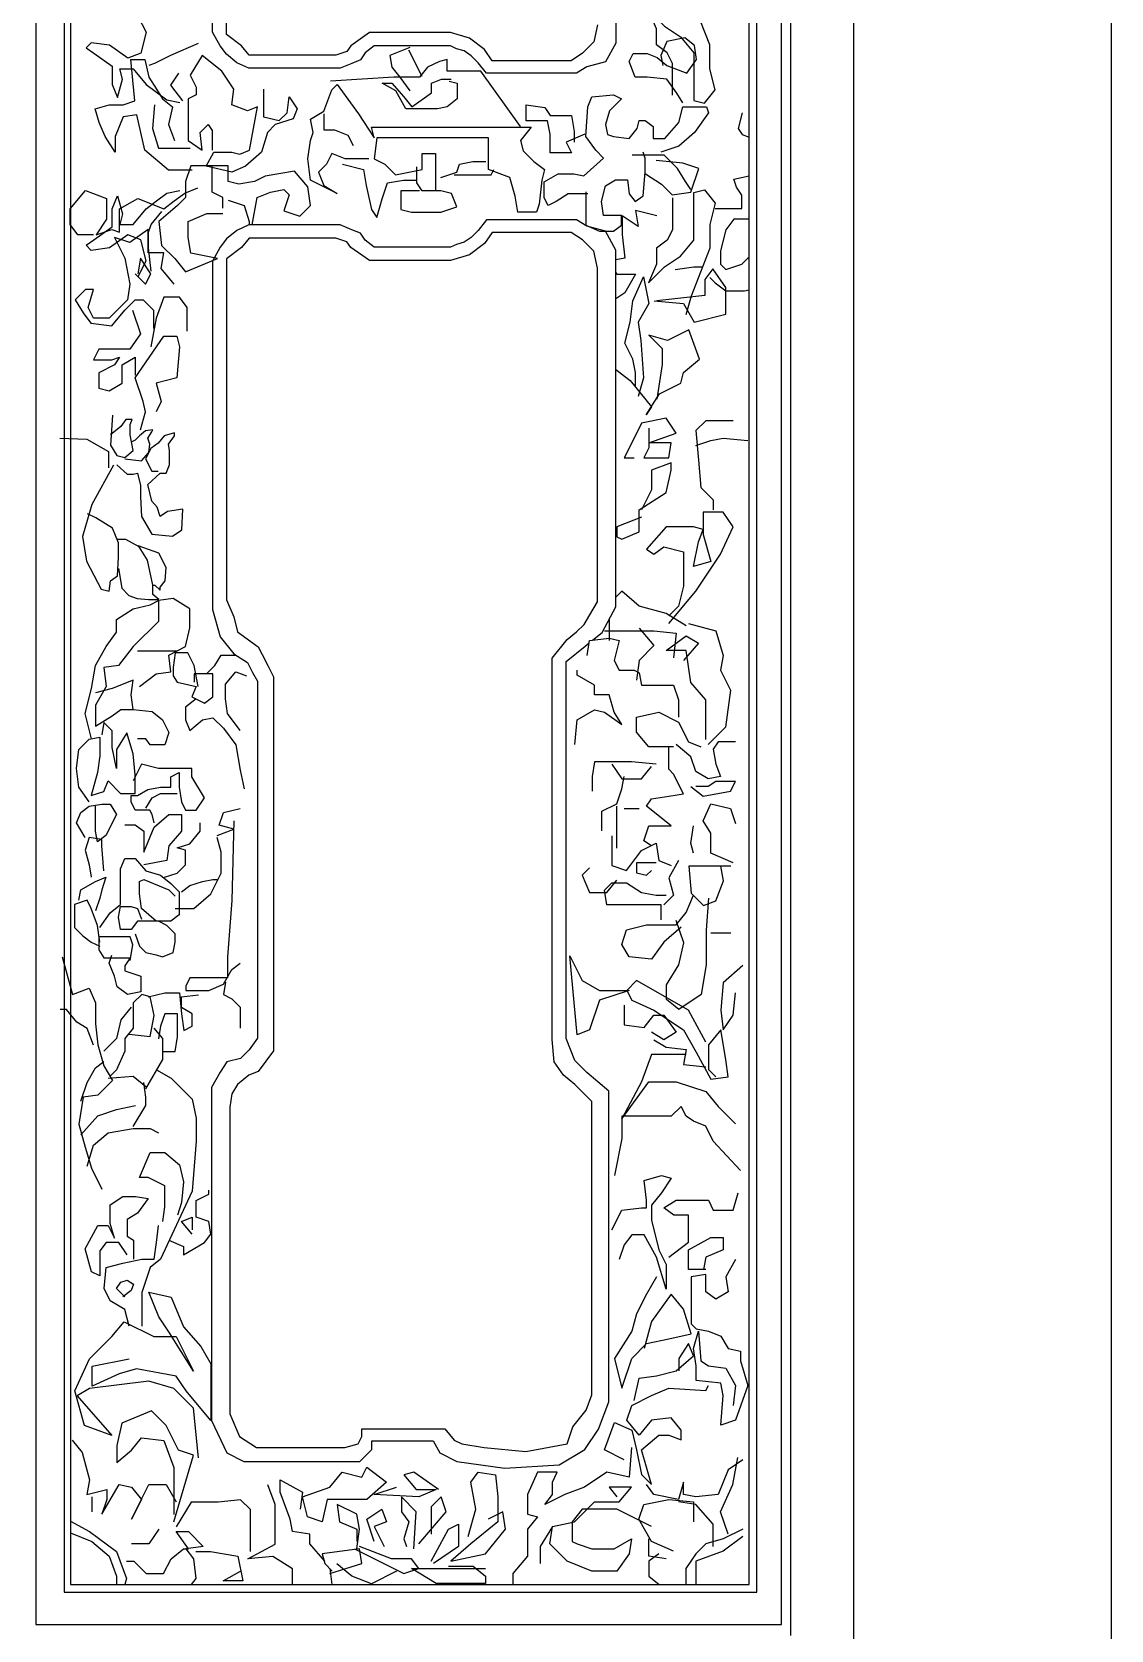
# Model space of a CAD drawing. Extents: x 1684 to 4686, y 4591 to 8092.
# Drawn here: x 4138 to 4686, y 5761 to 6573 of the extents above; entities that cross this region are included whole.
import ezdxf

# ---------------------------------------------------------------- set-up
doc = ezdxf.new("R2010")
doc.units = 0
doc.header["$MEASUREMENT"] = 0
for name, color, linetype in [('3', 3, 'CONTINUOUS'), ('4', 4, 'CONTINUOUS'), ('7', 7, 'CONTINUOUS')]:
    doc.layers.add(name, color=color, linetype=linetype)

msp = doc.modelspace()

# ---------------------------------------------------------------- linework, layer by layer
at = {"layer": '3'}
for p, q in [((4523.16, 5758.27), (4523.16, 7270.16)), ((4153.92, 7255.06), (4153.92, 5780.36)), ((4505.87, 5780.36), (4505.87, 7255.06)), ((4153.92, 5780.36), (4505.87, 5780.36))]:
    msp.add_line(p, q, dxfattribs=at)
for points in [[(4414.28, 6552.05), (4368.57, 6552.05), (4364.31, 6557.36), (4360.77, 6560.9), (4357.23, 6563.37), (4353.33, 6564.44), (4350.14, 6565.85), (4311.52, 6565.85), (4306.91, 6562.31), (4304.43, 6558.77), (4300.18, 6557), (4294.15, 6554.53), (4247.74, 6554.53), (4241.71, 6557.36), (4236.4, 6561.61), (4233.21, 6565.85), (4229.31, 6572.93), (4229.31, 6750)], [(4434.17, 6748.61), (4434.17, 6567.3), (4428.98, 6557.79), (4419.45, 6555.19), (4414.28, 6552.05)], [(4463.01, 6540.81), (4463.01, 6550.25), (4463.01, 6556.99), (4460.31, 6562.39), (4454.9, 6566.44), (4454.9, 6574.53), (4450.85, 6583.97), (4458.96, 6575.88), (4467.06, 6570.48), (4473.81, 6562.39), (4473.81, 6548.9), (4473.81, 6538.11), (4479.21, 6536.76), (4484.61, 6543.5), (4481.91, 6554.3), (4481.91, 6566.44), (4472.46, 6590.72), (4469.76, 6600.16)], [(4191.62, 6580.73), (4195.59, 6572.79), (4192.94, 6562.22), (4186.32, 6559.57), (4177.05, 6566.18), (4167.79, 6567.5), (4165.14, 6564.86), (4169.11, 6562.22), (4178.38, 6555.6), (4178.38, 6546.35), (4181.03, 6539.74), (4183.67, 6548.99), (4182.35, 6554.28), (4188.97, 6554.28), (4195.59, 6546.35), (4200.88, 6542.38), (4206.18, 6538.42), (4212.8, 6537.09)], [(4468.17, 6536.94), (4465.15, 6541.95), (4460.13, 6548.98), (4450.08, 6549.98), (4444.06, 6549.98), (4441.04, 6558.01), (4443.05, 6562.02), (4450.08, 6562.02), (4455.11, 6560.01), (4460.13, 6556), (4470.17, 6551.99), (4475.2, 6559.01), (4474.19, 6566.03), (4469.17, 6570.05), (4460.13, 6568.04), (4457.12, 6561.02), (4458.12, 6556)], [(4222.06, 6567.04), (4207.99, 6561.02), (4199.96, 6557), (4196.94, 6556)], [(4255.21, 6543.96), (4255.21, 6533.93), (4255.21, 6529.91), (4263.24, 6527.91), (4267.26, 6531.92), (4268.27, 6539.95), (4272.28, 6533.93), (4270.27, 6528.91), (4261.23, 6525.9), (4257.22, 6521.89), (4254.2, 6511.85), (4246.17, 6504.83), (4239.13, 6501.82), (4226.08, 6504.83), (4230.09, 6511.85), (4239.13, 6511.85), (4243.15, 6510.85), (4248.18, 6512.86), (4252.19, 6534.93), (4247.17, 6532.92), (4239.13, 6535.93), (4240.14, 6543.96), (4234.11, 6552.99), (4224.07, 6561.02), (4218.04, 6550.98), (4221.05, 6544.96), (4221.05, 6540.95), (4217.04, 6538.94), (4217.04, 6526.9), (4217.04, 6517.87), (4224.07, 6512.86), (4223.06, 6521.89), (4227.08, 6525.9), (4229.09, 6522.89), (4229.09, 6512.86)], [(4329.53, 6565.06), (4319.48, 6561.04), (4320.49, 6555.02), (4324.51, 6550.01), (4329.53, 6542.98)], [(4335.85, 6550.3), (4329.09, 6563.79)], [(4219.04, 6502.82), (4206.99, 6502.82), (4194.94, 6512.86), (4190.92, 6530.92), (4183.89, 6529.91), (4179.87, 6519.88), (4179.87, 6511.85), (4174.85, 6519.88), (4171.83, 6526.9), (4169.82, 6533.93), (4176.85, 6535.93), (4183.89, 6535.93), (4189.91, 6537.94), (4187.9, 6559.01), (4194.94, 6559.01), (4196.94, 6549.98), (4200.96, 6543.96), (4203.98, 6538.94), (4209, 6534.93), (4206.99, 6525.9), (4210, 6517.87)], [(4212.01, 6551.99), (4207.99, 6545.97), (4214.02, 6537.94)], [(4385.78, 6524.92), (4365.69, 6553.02), (4348.61, 6553.02), (4348.61, 6559.04), (4344.6, 6558.03), (4338.57, 6555.02), (4334.55, 6550.01), (4321.49, 6550.01), (4289.35, 6548)], [(4308.81, 6508.45), (4296.65, 6508.45), (4289.9, 6511.15), (4287.2, 6505.75), (4283.15, 6501.71), (4285.85, 6494.96), (4292.6, 6490.92), (4279.1, 6497.66), (4277.75, 6508.45), (4279.1, 6517.89), (4280.45, 6521.94), (4279.1, 6528.68), (4285.85, 6532.73), (4289.9, 6543.52), (4292.6, 6546.22), (4303.41, 6531.38), (4311.51, 6519.24), (4310.16, 6524.64), (4391.19, 6524.64), (4385.79, 6517.89), (4387.14, 6512.5), (4392.54, 6507.1), (4397.94, 6503.06), (4396.59, 6497.66), (4395.24, 6485.52), (4393.89, 6481.47), (4384.44, 6481.47), (4383.08, 6489.57), (4380.38, 6499.01), (4369.58, 6503.06), (4369.58, 6519.24), (4312.86, 6519.24), (4311.51, 6508.45), (4316.91, 6505.75), (4322.31, 6500.36), (4335.82, 6503.06), (4335.82, 6511.15), (4342.57, 6511.15), (4342.57, 6497.66), (4342.57, 6492.26), (4335.82, 6492.26), (4333.12, 6496.31), (4333.12, 6504.4)], [(4349.62, 6548), (4353.64, 6547), (4353.64, 6538.97), (4348.61, 6534.96), (4343.59, 6533.95), (4338.57, 6533.95), (4332.54, 6533.95), (4327.52, 6533.95), (4322.5, 6542.98), (4315.47, 6547), (4320.49, 6547), (4326.52, 6539.97), (4330.53, 6534.96), (4340.58, 6541.98), (4340.58, 6547), (4345.6, 6549), (4350.62, 6549)], [(4199.96, 6535.93), (4198.95, 6523.89), (4201.97, 6513.86), (4218.04, 6513.86)], [(4418.44, 6521.06), (4408.99, 6517.01), (4411.69, 6511.62), (4400.89, 6511.62), (4400.89, 6521.06), (4399.54, 6527.81), (4388.73, 6527.81), (4388.73, 6535.9), (4398.18, 6534.55), (4400.89, 6530.5), (4411.69, 6530.5), (4413.04, 6522.41), (4413.04, 6517.01)], [(4419.95, 6490.78), (4409.9, 6490.78), (4403.88, 6486.77), (4399.86, 6484.76), (4397.85, 6488.78), (4397.85, 6496.8), (4404.88, 6500.82), (4412.92, 6500.82), (4417.94, 6499.81), (4427.98, 6508.84), (4423.97, 6512.86), (4418.94, 6519.88), (4419.95, 6534.93), (4421.96, 6539.95), (4433.01, 6540.95), (4437.03, 6538.94), (4431, 6532.92), (4428.99, 6525.9), (4429.99, 6520.88), (4433.01, 6519.88), (4441.04, 6518.88), (4445.06, 6523.89), (4446.07, 6527.91), (4449.08, 6527.91), (4453.1, 6524.9), (4453.1, 6518.88), (4459.13, 6518.88), (4466.16, 6526.9), (4468.17, 6534.93), (4480.22, 6534.93), (4481.22, 6531.92), (4474.19, 6521.89), (4466.16, 6514.86), (4457.12, 6511.85)], [(4285.85, 6531.38), (4285.85, 6523.29), (4291.25, 6523.29), (4298.01, 6520.59), (4300.71, 6515.2)], [(4498.3, 6531.92), (4496.29, 6523.89), (4498.3, 6520.88), (4501.92, 6519.53)], [(4418.94, 6491.79), (4418.94, 6481.75), (4418.94, 6474.73), (4425.98, 6471.72), (4433.01, 6471.72), (4437.03, 6474.73), (4437.03, 6479.75), (4431, 6479.75), (4427.98, 6479.75), (4426.98, 6486.77), (4428.99, 6494.8), (4434.01, 6497.81), (4440.04, 6497.81), (4441.04, 6490.78), (4444.06, 6486.77), (4448.08, 6489.78), (4449.08, 6501.82), (4449.08, 6508.84), (4448.08, 6511.85)], [(4234.53, 6483.44), (4234.53, 6488.83), (4229.13, 6491.53), (4229.13, 6505.02), (4218.33, 6505.02), (4215.63, 6496.92), (4215.63, 6488.83), (4211.58, 6484.78), (4202.12, 6476.69), (4203.47, 6464.55), (4210.22, 6457.81), (4215.63, 6451.06), (4231.83, 6457.81), (4218.33, 6460.51), (4216.98, 6468.6), (4216.98, 6476.69), (4226.43, 6480.74), (4234.53, 6480.74)], [(4249.49, 6474.97), (4252.09, 6488.83), (4258.84, 6491.53), (4265.59, 6492.88), (4268.3, 6490.18), (4265.59, 6482.09), (4273.7, 6479.39), (4279.1, 6484.78), (4277.75, 6494.23), (4271, 6502.32), (4256.14, 6499.62), (4250.74, 6496.92), (4242.64, 6495.58), (4237.23, 6496.92), (4237.23, 6505.02), (4229.13, 6505.02)], [(4295.3, 6505.75), (4306.11, 6503.06), (4307.46, 6494.96), (4310.16, 6482.82), (4312.86, 6478.78), (4315.56, 6488.22), (4318.26, 6496.31), (4326.37, 6497.66), (4333.12, 6497.66)], [(4345.27, 6499.01), (4353.37, 6501.71), (4354.73, 6505.75), (4361.48, 6507.1), (4368.23, 6507.1)], [(4352.02, 6500.36), (4362.83, 6500.36), (4370.93, 6500.36), (4372.28, 6503.06)], [(4472.22, 6492.88), (4469.51, 6496.92), (4465.46, 6503.67), (4458.71, 6510.41), (4442.51, 6510.41)], [(4449.26, 6500.97), (4457.36, 6495.58), (4462.76, 6490.18), (4472.22, 6491.53), (4476.27, 6503.67), (4468.16, 6506.37), (4454.66, 6507.72)], [(4484.61, 6483.29), (4492.72, 6483.29), (4498.12, 6483.29), (4498.12, 6490.04), (4495.42, 6494.08), (4494.07, 6498.13), (4501.92, 6499.87)], [(4168.89, 6469.93), (4160.95, 6469.93), (4156.98, 6475.22), (4156.98, 6483.15), (4164.92, 6492.41), (4175.51, 6488.44), (4175.51, 6477.86), (4170.22, 6469.93), (4178.16, 6472.58), (4182.13, 6471.25), (4182.13, 6477.86), (4182.13, 6483.15), (4191.4, 6488.44), (4204.64, 6483.15), (4209.93, 6487.12), (4215.23, 6491.09), (4221.85, 6493.73)], [(4191.62, 6448.77), (4195.59, 6456.7), (4192.94, 6467.28), (4186.32, 6469.93), (4177.05, 6463.31), (4167.79, 6461.99), (4165.14, 6464.64), (4169.11, 6467.28), (4178.38, 6473.89), (4178.38, 6483.15), (4181.03, 6489.76), (4183.67, 6480.5), (4182.35, 6475.21), (4188.97, 6475.21), (4195.59, 6483.15), (4200.88, 6487.11), (4206.18, 6491.08), (4212.8, 6492.4)], [(4237.23, 6487.48), (4245.34, 6484.78), (4248.04, 6476.69), (4248.04, 6474.97)], [(4334.47, 6492.26), (4325.01, 6492.26), (4325.01, 6486.87), (4325.01, 6482.82), (4330.42, 6481.47), (4345.27, 6481.47), (4353.37, 6484.17), (4350.67, 6490.92), (4345.27, 6492.26), (4338.52, 6492.26)], [(4463.01, 6488.69), (4463.01, 6479.25), (4463.01, 6472.5), (4460.31, 6467.11), (4454.9, 6463.06), (4454.9, 6454.97), (4450.85, 6445.52), (4458.96, 6453.62), (4467.06, 6459.01), (4473.81, 6467.11), (4473.81, 6480.6), (4473.81, 6491.39), (4479.21, 6492.74), (4484.61, 6485.99), (4481.91, 6475.2), (4481.91, 6463.06), (4472.46, 6438.78), (4469.76, 6429.34)], [(4198.24, 6451.41), (4196.91, 6463.31), (4196.91, 6471.25), (4198.24, 6475.21), (4203.53, 6481.83)], [(4455.02, 6479.56), (4444.21, 6482.26), (4445.56, 6474.17), (4437.46, 6479.56), (4437.46, 6470.12), (4438.81, 6457.98), (4434.17, 6457.21)], [(4209.93, 6444.81), (4203.31, 6452.74), (4204.64, 6460.68), (4196.69, 6460.68), (4196.69, 6472.58), (4187.43, 6465.96), (4179.49, 6468.61), (4184.78, 6458.03), (4187.43, 6444.81), (4186.1, 6436.88), (4176.84, 6427.62), (4168.89, 6427.62), (4166.25, 6432.91), (4168.89, 6442.16), (4164.92, 6442.16), (4159.63, 6436.88), (4163.6, 6430.26), (4167.57, 6424.98), (4178.16, 6423.65), (4184.78, 6431.59), (4190.08, 6436.88), (4194.05, 6436.88), (4199.34, 6431.59), (4199.34, 6422.33)], [(4414.28, 6477.45), (4368.57, 6477.45), (4364.31, 6472.14), (4360.77, 6468.6), (4357.23, 6466.12), (4353.33, 6465.06), (4350.14, 6463.64), (4311.52, 6463.64), (4306.91, 6467.18), (4304.43, 6470.72), (4300.18, 6472.49), (4294.15, 6474.97), (4247.74, 6474.97), (4241.71, 6472.14), (4236.4, 6467.89), (4233.21, 6463.64), (4229.31, 6456.56), (4229.31, 6279.49), (4233.18, 6265.65), (4240.11, 6257), (4247.04, 6252.68), (4249.64, 6247.49), (4252.24, 6243.16), (4252.24, 6061.85), (4247.93, 6055.8), (4243.6, 6051.47), (4236.67, 6049.74), (4233.2, 6044.55), (4228.87, 6036.77), (4228.87, 5915.12), (4228.87, 5867.55), (4236.61, 5851.11), (4245.27, 5846.78), (4304.16, 5846.78), (4310.22, 5852.84), (4310.22, 5857.16), (4341.4, 5857.16), (4344.86, 5851.11), (4353.52, 5846.78), (4377.77, 5843.32), (4405.48, 5845.05), (4418.47, 5852.84), (4425.4, 5863.22), (4430.6, 5877.06), (4430.6, 6034.82), (4419.44, 6044.34), (4413.38, 6050.39), (4409.05, 6061.64), (4409.05, 6253.2), (4418.58, 6260.99), (4420.65, 6262.64)], [(4422.26, 6263.93), (4427.24, 6267.91), (4434.17, 6280.88), (4434.17, 6462.19), (4428.98, 6471.71), (4419.45, 6474.3), (4414.28, 6477.45)], [(4501.92, 6477.9), (4494.07, 6477.9), (4490.02, 6472.5), (4487.32, 6461.71), (4487.32, 6454.97), (4490.02, 6452.27), (4498.12, 6454.97), (4501.92, 6458.76)], [(4190.08, 6450.1), (4195.37, 6444.81), (4198.02, 6450.1), (4192.72, 6458.03), (4191.4, 6450.1)], [(4434.17, 6450.87), (4434.76, 6449.89), (4444.21, 6449.89), (4438.81, 6440.44), (4434.17, 6437.35)], [(4444.21, 6393.23), (4444.21, 6399.98), (4442.86, 6406.72), (4438.81, 6414.82), (4441.51, 6425.61), (4442.86, 6436.4), (4448.26, 6448.54), (4450.97, 6435.05), (4445.56, 6425.61), (4446.91, 6416.16), (4448.26, 6397.28), (4445.56, 6387.84)], [(4453.67, 6436.4), (4468.52, 6435.05), (4473.92, 6425.61), (4490.13, 6429.65), (4490.13, 6443.14), (4483.38, 6452.58), (4479.33, 6447.19), (4479.33, 6439.1), (4455.02, 6436.4)], [(4464.36, 6452.27), (4473.81, 6453.62), (4477.86, 6453.62)], [(4481.91, 6448.22), (4484.61, 6445.52), (4490.02, 6441.48), (4499.47, 6441.48), (4501.92, 6441.97)], [(4216.55, 6421.01), (4216.55, 6432.91), (4212.58, 6438.2), (4204.64, 6438.2), (4200.67, 6427.62), (4198.02, 6413.08)], [(4188.75, 6431.59), (4192.72, 6419.69), (4187.43, 6411.75), (4176.84, 6411.75), (4171.54, 6411.75), (4168.89, 6406.46), (4178.16, 6406.46), (4182.13, 6407.79), (4179.49, 6403.82), (4171.54, 6399.85), (4171.54, 6391.92), (4176.84, 6390.6), (4183.46, 6394.56), (4183.46, 6403.82), (4190.08, 6407.79), (4190.08, 6398.53)], [(4192.72, 6370.76), (4195.37, 6380.02), (4194.05, 6385.31), (4190.08, 6397.21), (4204.64, 6418.36), (4211.26, 6418.36), (4212.58, 6413.08), (4211.26, 6397.21), (4200.67, 6394.56), (4203.31, 6385.31), (4200.67, 6380.02)], [(4434.17, 6401.43), (4441.51, 6395.93), (4452.32, 6382.44), (4449.62, 6378.4), (4456.37, 6389.19), (4467.17, 6394.58), (4468.52, 6399.98), (4476.62, 6406.72), (4471.22, 6421.56), (4460.42, 6416.16), (4450.97, 6418.86), (4457.72, 6412.12), (4457.72, 6404.03), (4455.02, 6386.49)], [(4178.57, 6378.23), (4177.52, 6363.01), (4180.67, 6357.76), (4184.87, 6356.71), (4189.07, 6360.38), (4187.5, 6368.26), (4187.5, 6373.5), (4188.55, 6376.13), (4185.4, 6376.13), (4182.77, 6372.45), (4177.52, 6368.26)], [(4450.99, 6371.68), (4450.99, 6361.64), (4448.48, 6356.62), (4461.04, 6356.62), (4462.3, 6364.15), (4450.99, 6364.15), (4464.81, 6369.17), (4459.79, 6376.7), (4447.22, 6374.19), (4443.45, 6366.66), (4438.43, 6356.62), (4443.45, 6356.62)], [(4493.71, 6375.45), (4479.89, 6375.45), (4474.86, 6370.43), (4476.12, 6355.37), (4477.38, 6341.56), (4483.66, 6335.29), (4483.66, 6330.27)], [(4151.77, 6366.68), (4165.43, 6366.16), (4176.46, 6359.86), (4176.46, 6351.46)], [(4180.67, 6353.04), (4185.92, 6348.31), (4189.07, 6348.31), (4191.18, 6348.84), (4192.75, 6342.54), (4192.75, 6336.77), (4193.28, 6326.8), (4198.53, 6317.87), (4209.04, 6316.82), (4213.77, 6319.97), (4214.3, 6330.47), (4206.41, 6329.42), (4202.74, 6326.8), (4201.16, 6331.52), (4198.53, 6334.67), (4196.43, 6343.06), (4202.74, 6348.84), (4205.89, 6348.84), (4207.47, 6353.04), (4207.47, 6360.38), (4206.94, 6363.53), (4210.09, 6367.73), (4210.09, 6369.31), (4204.84, 6367.73), (4201.69, 6364.06), (4198.01, 6361.43), (4195.38, 6356.18), (4198.53, 6349.89), (4201.69, 6349.89)], [(4184.87, 6356.18), (4193.28, 6355.14), (4196.96, 6359.33), (4197.48, 6363.53), (4196.43, 6366.68), (4198.53, 6369.83), (4199.06, 6370.88), (4195.38, 6370.35), (4192.23, 6367.73), (4190.13, 6365.63), (4188.02, 6364.58)], [(4474.86, 6362.9), (4482.4, 6365.41), (4488.69, 6366.66), (4501.25, 6365.41)], [(4179.03, 6352.86), (4168, 6332.92), (4163.27, 6316.65), (4165.37, 6304.05), (4172.73, 6289.88), (4176.93, 6288.83), (4177.46, 6294.08), (4181.14, 6296.7), (4181.66, 6306.15), (4181.66, 6313.5), (4178.51, 6320.85), (4170.1, 6326.09), (4165.9, 6328.19)], [(4447.22, 6326.5), (4434.66, 6321.48), (4434.66, 6316.46), (4437.17, 6315.21), (4445.96, 6318.97), (4445.96, 6330.27), (4459.79, 6339.05), (4462.3, 6350.35), (4462.3, 6354.11), (4452.25, 6350.35), (4452.25, 6340.31), (4447.22, 6330.27)], [(4461.04, 6272.53), (4474.86, 6288.85), (4487.43, 6307.68), (4493.71, 6321.48), (4488.69, 6329.01), (4478.63, 6329.01), (4478.63, 6317.72), (4482.4, 6303.91), (4473.61, 6301.4), (4476.12, 6313.95), (4478.63, 6320.23), (4473.61, 6321.48), (4459.79, 6321.48), (4449.73, 6310.19), (4453.5, 6307.68), (4458.53, 6311.44), (4468.58, 6308.93), (4468.58, 6291.36), (4466.07, 6281.32), (4461.04, 6276.3)], [(4181.66, 6300.38), (4183.24, 6290.41), (4186.92, 6286.73), (4191.12, 6285.16), (4196.9, 6284.63), (4202.15, 6284.63), (4199, 6287.26), (4199, 6289.36), (4199, 6291.98), (4196.37, 6304.58), (4192.17, 6311.4), (4185.34, 6315.07), (4181.14, 6315.07)], [(4199, 6291.98), (4200.05, 6291.98), (4202.68, 6289.36), (4202.68, 6290.93), (4205.31, 6294.08), (4205.83, 6300.9), (4202.15, 6308.25), (4191.64, 6311.92)], [(4167.81, 6213.92), (4164.62, 6226.68), (4167.81, 6239.43), (4169.94, 6251.13), (4175.26, 6260.69), (4180.58, 6268.13), (4180.58, 6274.51), (4189.09, 6279.83), (4197.61, 6281.95), (4201.86, 6284.08), (4201.86, 6273.45), (4189.09, 6260.69), (4181.64, 6251.13), (4174.19, 6250.06), (4175.26, 6240.5), (4169.94, 6230.93), (4169.94, 6220.3), (4178.45, 6225.61), (4182.71, 6228.8), (4189.09, 6228.8), (4188.03, 6236.24), (4189.09, 6243.68), (4178.45, 6239.43), (4169.94, 6237.31)], [(4192.29, 6240.5), (4200.8, 6246.87), (4208.25, 6247.94), (4207.19, 6256.44), (4215.7, 6260.69), (4217.83, 6270.26), (4217.83, 6279.83), (4209.31, 6285.14), (4201.86, 6284.08)], [(4469.84, 6271.28), (4459.79, 6277.55), (4445.96, 6281.32), (4437.17, 6288.85), (4434.17, 6285.85)], [(4428.37, 6268.77), (4453.5, 6268.77), (4464.81, 6267.51), (4463.56, 6254.96)], [(4430.89, 6274.74), (4430.89, 6272.53), (4430.89, 6263.75)], [(4445.96, 6270.02), (4453.5, 6261.24), (4445.96, 6253.71), (4444.71, 6243.67)], [(4471.1, 6272.53), (4484.92, 6268.77), (4488.69, 6256.22), (4487.43, 6248.69), (4492.46, 6238.65), (4489.94, 6219.82), (4481.15, 6211.04)], [(4419.58, 6256.22), (4420.83, 6263.75), (4430.89, 6265), (4435.91, 6263.75), (4433.4, 6253.71), (4435.91, 6248.69), (4443.45, 6248.69), (4445.96, 6247.43), (4447.22, 6241.16), (4456.02, 6241.16), (4463.56, 6241.16), (4466.07, 6233.63), (4466.07, 6224.84)], [(4479.89, 6213.55), (4479.89, 6233.63), (4472.35, 6242.41), (4469.84, 6258.73), (4459.79, 6258.73), (4469.84, 6266.26), (4476.12, 6262.49), (4468.58, 6253.71)], [(4191.22, 6258.57), (4206.12, 6258.57), (4211.44, 6258.57)], [(4222.09, 6240.5), (4219.96, 6251.13), (4216.76, 6257.5), (4210.38, 6257.5), (4209.31, 6250.06), (4209.31, 6245.81), (4211.44, 6242.62), (4221.02, 6240.5), (4218.89, 6235.18), (4225.28, 6231.99), (4229.53, 6235.18), (4229.53, 6246.87), (4219.96, 6246.87), (4219.96, 6242.62)], [(4226.34, 6246.87), (4230.6, 6251.13), (4233.79, 6256.44), (4241.24, 6256.44)], [(4243.37, 6218.17), (4236.98, 6226.68), (4235.92, 6234.12), (4235.92, 6241.56), (4241.24, 6247.94), (4246.56, 6245.81)], [(4413.29, 6211.04), (4414.55, 6223.59), (4423.35, 6228.61), (4428.37, 6227.35), (4437.17, 6221.08), (4433.4, 6227.35), (4430.89, 6236.14), (4423.35, 6236.14), (4423.35, 6241.16), (4414.55, 6246.18), (4414.55, 6248.69)], [(4189.09, 6228.8), (4198.67, 6227.74), (4203.99, 6223.49), (4207.19, 6217.11), (4205.06, 6210.73), (4197.61, 6210.73), (4195.48, 6213.92), (4191.22, 6213.92)], [(4221.02, 6234.12), (4215.7, 6229.87), (4215.7, 6223.49), (4217.83, 6218.17), (4224.21, 6223.49), (4229.53, 6224.55), (4234.86, 6219.24), (4241.24, 6210.73), (4243.37, 6197.98), (4245.5, 6188.41)], [(4463.56, 6209.78), (4450.99, 6209.78), (4444.71, 6217.31), (4444.71, 6224.84), (4456.02, 6227.35), (4466.07, 6222.33), (4471.1, 6212.29), (4477.38, 6209.78)], [(4166.73, 6181.81), (4161.4, 6189.25), (4160.34, 6198.81), (4161.4, 6208.38), (4166.73, 6213.7), (4172.05, 6214.76), (4172.05, 6205.19), (4170.98, 6196.69), (4167.79, 6185), (4174.18, 6187.12), (4176.3, 6192.44), (4182.69, 6186.06), (4190.14, 6186.06), (4190.14, 6195.63), (4189.07, 6206.26), (4185.88, 6216.88), (4180.56, 6208.38), (4180.56, 6198.81), (4178.43, 6209.44), (4178.43, 6217.95), (4174.18, 6222.2), (4173.11, 6215.82)], [(4494.97, 6212.29), (4486.17, 6212.29), (4483.66, 6208.53), (4484.92, 6201), (4487.43, 6194.72), (4481.15, 6193.47), (4474.86, 6197.23), (4472.35, 6204.76), (4464.81, 6211.04)], [(4452.25, 6159.58), (4448.48, 6162.09), (4450.99, 6169.62), (4462.3, 6169.62), (4449.73, 6179.66), (4452.25, 6183.43), (4461.04, 6184.68), (4468.58, 6185.94), (4463.56, 6195.98), (4461.04, 6198.49), (4461.04, 6209.78)], [(4199.72, 6171.18), (4198.65, 6175.43), (4197.59, 6177.56), (4190.14, 6177.56), (4188.01, 6181.81), (4188.01, 6185), (4191.2, 6185), (4196.52, 6188.18), (4202.91, 6189.25), (4208.23, 6189.25), (4208.23, 6194.56), (4212.49, 6196.69), (4212.49, 6192.44), (4212.49, 6189.25), (4213.55, 6181.81), (4215.68, 6177.56), (4221, 6177.56), (4225.26, 6183.93), (4218.87, 6194.56), (4218.87, 6198.81), (4211.42, 6198.81), (4201.85, 6198.81), (4193.33, 6200.94), (4189.07, 6192.44)], [(4454.76, 6201), (4442.19, 6202.25), (4423.35, 6202.25), (4422.09, 6194.72), (4422.09, 6187.19)], [(4427.12, 6167.11), (4427.12, 6177.15), (4434.66, 6180.92), (4437.17, 6188.45), (4438.43, 6194.72)], [(4432.14, 6201), (4437.17, 6193.47), (4447.22, 6193.47), (4452.25, 6199.74)], [(4472.35, 6189.7), (4478.63, 6184.68), (4492.46, 6187.19), (4494.97, 6192.21), (4484.92, 6192.21), (4481.15, 6189.7), (4474.86, 6189.7)], [(4164.6, 6163.74), (4160.34, 6171.18), (4162.47, 6176.49), (4166.73, 6179.68), (4173.11, 6180.74), (4177.37, 6180.74), (4180.56, 6175.43), (4175.24, 6164.8), (4170.98, 6161.61), (4169.92, 6166.93), (4169.92, 6175.43), (4169.92, 6179.68)], [(4195.46, 6178.62), (4198.65, 6183.93), (4202.91, 6186.06), (4211.42, 6186.06)], [(4231.7, 6164.72), (4240.21, 6167.91), (4232.76, 6170.04), (4234.89, 6176.42), (4243.4, 6178.54)], [(4434.66, 6158.33), (4434.66, 6170.88), (4434.66, 6179.66)], [(4438.43, 6178.41), (4445.96, 6178.41)], [(4493.71, 6150.8), (4482.4, 6155.82), (4482.4, 6165.86), (4478.63, 6172.13), (4482.4, 6180.92), (4492.46, 6178.41), (4494.97, 6170.88)], [(4184.82, 6170.11), (4190.14, 6170.11), (4194.4, 6166.93), (4194.4, 6156.3), (4199.72, 6169.05), (4207.17, 6175.43), (4213.55, 6175.43), (4213.55, 6166.93), (4207.17, 6159.48), (4206.1, 6152.04), (4194.4, 6149.92)], [(4205.04, 6143.54), (4211.42, 6145.67), (4215.68, 6149.92), (4215.68, 6157.36), (4211.42, 6158.42), (4217.81, 6160.55), (4223.13, 6166.93), (4223.13, 6171.18)], [(4240.21, 6172.16), (4239.15, 6131.77), (4237.02, 6103.07), (4237.02, 6092.44), (4229.57, 6092.44), (4217.86, 6092.44), (4215.73, 6088.19), (4215.73, 6086.06), (4227.44, 6086.06), (4234.89, 6089.25), (4239.15, 6096.69), (4243.4, 6099.88)], [(4174.18, 6146.73), (4173.11, 6159.48), (4173.11, 6162.67), (4166.73, 6163.74), (4164.6, 6157.36), (4166.73, 6149.92), (4167.79, 6143.54)], [(4210.36, 6127.6), (4219.94, 6127.6), (4228.45, 6135.04), (4233.77, 6145.67), (4233.77, 6156.3), (4231.64, 6163.74)], [(4432.14, 6164.6), (4432.14, 6149.54), (4439.68, 6147.03), (4447.22, 6157.07), (4454.76, 6160.84), (4456.02, 6152.05), (4462.3, 6149.54)], [(4473.61, 6155.82), (4472.35, 6160.84), (4473.61, 6169.62)], [(4172.05, 6118.03), (4177.37, 6125.47), (4182.69, 6129.72), (4182.69, 6140.35), (4182.69, 6147.79), (4184.82, 6153.11), (4190.14, 6153.11), (4195.46, 6146.73), (4202.91, 6144.6), (4208.23, 6140.35), (4212.49, 6136.1), (4212.49, 6124.41), (4208.23, 6121.22), (4200.78, 6121.22), (4193.33, 6127.6), (4192.27, 6135.04), (4192.27, 6141.41), (4194.4, 6142.48), (4207.17, 6137.16), (4210.36, 6133.97)], [(4420.83, 6148.29), (4417.06, 6144.52), (4420.83, 6135.73), (4429.63, 6135.73), (4434.66, 6142.01)], [(4454.76, 6150.8), (4444.71, 6150.8), (4444.71, 6145.78), (4449.73, 6144.52), (4452.25, 6147.03)], [(4466.07, 6152.05), (4461.04, 6143.27), (4463.56, 6134.48), (4458.53, 6129.46)], [(4492.57, 6149.21), (4471.21, 6149.21), (4472.46, 6135.4), (4478.75, 6129.13), (4485.03, 6131.64), (4488.8, 6141.68), (4487.54, 6149.21)], [(4161.4, 6131.85), (4162.47, 6137.16), (4169.92, 6141.41), (4175.24, 6143.54), (4173.11, 6137.16), (4172.05, 6132.91), (4169.92, 6126.53)], [(4213.55, 6136.1), (4217.81, 6139.29), (4224.19, 6141.41), (4229.52, 6142.48), (4231.64, 6142.48)], [(4457.27, 6121.93), (4457.27, 6129.46), (4440.94, 6129.46), (4429.63, 6129.46), (4428.37, 6136.99), (4432.14, 6140.75), (4439.68, 6140.75), (4447.22, 6135.73), (4454.76, 6134.48), (4459.79, 6134.48)], [(4172.05, 6110.59), (4170.98, 6119.09), (4167.79, 6127.6), (4165.66, 6131.85), (4159.28, 6129.72), (4159.28, 6123.34), (4159.28, 6118.03), (4163.53, 6113.78), (4167.79, 6110.59), (4172.05, 6108.46)], [(4467.33, 6118.16), (4458.53, 6110.63), (4452.25, 6101.85), (4440.94, 6103.1), (4437.17, 6109.38), (4439.68, 6116.91), (4449.73, 6119.42), (4464.81, 6119.42), (4469.84, 6125.69), (4473.61, 6134.48)], [(4481.26, 6132.89), (4480, 6116.58), (4480, 6099.01), (4477.49, 6083.95), (4466.18, 6076.42), (4459.9, 6081.44), (4459.9, 6088.97), (4466.18, 6099.01), (4468.69, 6110.3), (4464.92, 6121.6)], [(4190.14, 6114.84), (4192.27, 6108.46), (4195.46, 6105.27), (4200.78, 6104.21), (4203.97, 6103.15), (4209.3, 6105.27), (4210.36, 6110.59), (4210.36, 6114.84), (4206.1, 6119.09), (4201.85, 6121.22), (4191.2, 6121.22), (4188.01, 6116.97), (4182.69, 6116.97), (4181.63, 6123.34), (4182.69, 6128.66), (4188.01, 6128.66), (4191.2, 6127.6), (4193.33, 6122.28)], [(4187.57, 6101.27), (4188.9, 6109.28), (4187.57, 6113.28), (4176.87, 6113.28), (4171.53, 6113.28), (4171.53, 6106.61), (4174.2, 6102.6), (4178.21, 6102.6), (4187.57, 6102.6), (4184.89, 6098.6), (4184.89, 6095.93), (4192.91, 6093.26), (4192.91, 6089.25), (4192.91, 6085.25), (4186.23, 6083.91), (4180.88, 6087.92), (4179.55, 6093.26), (4176.87, 6099.93), (4178.21, 6103.94)], [(4482.52, 6115.32), (4492.57, 6115.32)], [(4152.94, 6103.07), (4158.26, 6083.94), (4166.78, 6087.13), (4169.97, 6079.69), (4169.97, 6069.06), (4171.03, 6058.43), (4174.23, 6047.8), (4178.48, 6040.36), (4171.03, 6032.91), (4163.59, 6031.85), (4161.46, 6018.03), (4164.65, 6006.34), (4167.84, 5995.71), (4173.16, 5985.08)], [(4440.98, 6086.09), (4425.9, 6081.07), (4420.88, 6066.01), (4414.6, 6063.5), (4410.83, 6103.66), (4417.11, 6091.11), (4425.9, 6086.09), (4439.73, 6086.09)], [(4498.78, 6098.64), (4488.73, 6089.86), (4487.47, 6076.05), (4488.73, 6066.01), (4493.76, 6073.54), (4495.01, 6084.84)], [(4235.95, 6090.31), (4234.89, 6083.94), (4239.15, 6081.81), (4243.4, 6077.56), (4243.4, 6071.18), (4243.4, 6066.93)], [(4479.93, 6059.74), (4471.14, 6076.05), (4444.75, 6091.11), (4439.73, 6086.09), (4442.24, 6081.07), (4453.55, 6076.05), (4468.63, 6066.01), (4474.91, 6054.72), (4482.45, 6040.91), (4491.24, 6042.17), (4489.99, 6050.95), (4487.47, 6066.01), (4481.19, 6058.48), (4481.19, 6045.93), (4484.96, 6042.17)], [(4187, 6063.74), (4197.64, 6062.68), (4199.77, 6073.31), (4197.64, 6082.87), (4193.38, 6083.94), (4189.13, 6079.69), (4189.13, 6071.18), (4189.13, 6066.93), (4184.87, 6061.61), (4184.87, 6055.24), (4180.61, 6045.67), (4177.42, 6042.48)], [(4196.62, 6082.71), (4205.13, 6084.84), (4212.58, 6084.84), (4213.65, 6074.21), (4214.71, 6065.7), (4218.97, 6067.83), (4218.97, 6074.21), (4213.65, 6077.4), (4213.65, 6082.71), (4222.16, 6083.77)], [(4168.95, 6058.26), (4165.76, 6066.77), (4160.43, 6069.96), (4155.11, 6076.33), (4151.92, 6076.33)], [(4188.06, 6077.56), (4182.74, 6071.18), (4180.61, 6061.61), (4174.23, 6055.24)], [(4204.07, 6055.07), (4210.45, 6055.07), (4211.52, 6062.52), (4211.52, 6069.96), (4211.52, 6074.21), (4205.13, 6074.21), (4203, 6067.83), (4201.94, 6061.45)], [(4438.47, 6078.56), (4438.47, 6068.52), (4448.52, 6067.27), (4453.55, 6073.54), (4458.57, 6073.54), (4464.86, 6064.76), (4458.57, 6060.99), (4452.29, 6064.76)], [(4195.51, 6036.1), (4204.03, 6050.98), (4204.03, 6061.61), (4199.77, 6066.93)], [(4453.55, 6060.99), (4459.83, 6057.23), (4469.88, 6055.97), (4468.63, 6048.44), (4479.93, 6047.19)], [(4162.52, 6029.73), (4165.71, 6039.29), (4169.97, 6046.73), (4174.23, 6049.92)], [(4469.88, 6053.46), (4461.09, 6053.46), (4452.29, 6053.46), (4447.26, 6039.66), (4437.21, 6020.83), (4451.03, 6039.66), (4464.86, 6039.66), (4479.93, 6034.64), (4486.22, 6027.11), (4495.01, 6018.32)], [(4176.36, 6041.42), (4189.13, 6042.48), (4195.51, 6037.17)], [(4200.83, 6045.67), (4208.28, 6041.42), (4218.93, 6030.79), (4221.05, 6021.22), (4221.05, 6009.53), (4218.93, 5984.02), (4202.98, 5949.54), (4197.66, 5945.28), (4193.4, 5932.53), (4193.4, 5922.96), (4193.4, 5915.52)], [(4189.13, 6016.97), (4195.51, 6027.6), (4195.51, 6031.85), (4194.45, 6039.29)], [(4162.52, 6012.72), (4171.03, 6022.28), (4180.61, 6025.47), (4190.19, 6027.6)], [(4497.53, 5994.48), (4483.7, 6009.54), (4479.93, 6017.07), (4473.65, 6019.58), (4469.88, 6022.09), (4467.37, 6027.11), (4462.34, 6022.09), (4454.8, 6022.09), (4437.21, 6022.09), (4437.21, 6010.79), (4433.44, 5991.97)], [(4165.71, 5996.77), (4168.91, 6007.4), (4176.36, 6013.78), (4189.13, 6015.91), (4197.64, 6015.91), (4201.9, 6013.78)], [(4204.05, 5968.67), (4205.11, 5976.11), (4205.11, 5986.74), (4196.6, 5990.99), (4192.34, 5990.99), (4197.66, 6003.75), (4205.11, 6003.75), (4212.56, 5997.37), (4214.69, 5988.87), (4213.62, 5978.24), (4211.5, 5971.86)], [(4432.19, 5964.36), (4437.21, 5974.4), (4447.26, 5975.65), (4449.78, 5975.65), (4449.78, 5979.42), (4448.52, 5989.46), (4457.32, 5991.97), (4462.34, 5990.71), (4457.32, 5983.18), (4452.29, 5976.91), (4452.29, 5969.38), (4456.06, 5954.32), (4459.83, 5946.78), (4459.83, 5934.23), (4454.8, 5950.55), (4448.52, 5961.85), (4442.24, 5961.85), (4438.47, 5956.83), (4435.96, 5949.29)], [(4207.24, 5959.1), (4214.69, 5955.91), (4214.69, 5951.66), (4225.33, 5958.04), (4228.52, 5962.29), (4227.46, 5968.67), (4221.07, 5970.8), (4221.07, 5979.3), (4227.46, 5982.49), (4227.46, 5984.61)], [(4185.95, 5951.66), (4181.7, 5958.04), (4175.31, 5958.04), (4172.12, 5953.79), (4172.12, 5947.41), (4172.12, 5941.03), (4167.86, 5943.16), (4164.67, 5954.85), (4171.06, 5966.54), (4176.38, 5966.54), (4179.57, 5960.17), (4177.44, 5967.61), (4177.44, 5977.17), (4183.83, 5981.42), (4190.21, 5981.42), (4196.6, 5980.36), (4191.28, 5972.92), (4185.95, 5969.73), (4185.95, 5961.23), (4189.15, 5959.1), (4189.15, 5949.54)], [(4461.09, 5950.55), (4471.14, 5958.08), (4471.14, 5966.87), (4471.14, 5971.89), (4463.6, 5971.89), (4458.57, 5975.65), (4464.86, 5979.42), (4474.91, 5979.42), (4481.19, 5979.42), (4483.7, 5974.4), (4493.76, 5974.4), (4496.27, 5983.18)], [(4218.95, 5962.29), (4213.62, 5968.67), (4218.95, 5970.8), (4218.95, 5964.42)], [(4187.02, 5915.52), (4184.89, 5924.02), (4177.44, 5928.28), (4174.25, 5934.65), (4175.31, 5945.28), (4183.83, 5947.41), (4193.4, 5949.54), (4199.79, 5949.54), (4200.85, 5958.04), (4201.92, 5966.54)], [(4479.93, 5944.27), (4471.14, 5944.27), (4471.14, 5954.32), (4482.45, 5960.59), (4488.73, 5960.59), (4488.73, 5954.32), (4479.93, 5950.55), (4478.68, 5944.27)], [(4495.01, 5949.29), (4489.99, 5940.51), (4491.24, 5932.98), (4484.96, 5929.21), (4479.93, 5932.98), (4479.93, 5941.76), (4472.4, 5940.51), (4472.4, 5930.47), (4472.4, 5916.66), (4474.91, 5914.15), (4481.19, 5912.9), (4487.47, 5910.39), (4491.24, 5904.11), (4497.53, 5902.86), (4497.53, 5897.84), (4501.3, 5885.29), (4495.01, 5867.72), (4487.47, 5865.21), (4488.73, 5880.27), (4487.47, 5886.54), (4474.91, 5887.8), (4474.91, 5895.33), (4473.65, 5904.11), (4476.17, 5912.9), (4477.42, 5897.84), (4481.19, 5895.33), (4489.99, 5894.07), (4495.01, 5885.29), (4493.76, 5875.25)], [(4184.89, 5930.4), (4180.63, 5934.65), (4182.76, 5937.84), (4185.95, 5938.91), (4189.15, 5936.78), (4188.08, 5933.59), (4183.83, 5930.4)], [(4454.8, 5940.51), (4449.78, 5931.72), (4444.75, 5921.68), (4442.24, 5912.9), (4433.44, 5899.09), (4437.21, 5884.03), (4442.24, 5899.09), (4449.78, 5906.62), (4461.09, 5909.13), (4472.4, 5911.64), (4468.63, 5924.19), (4462.34, 5931.72), (4452.29, 5917.92), (4448.52, 5904.11)], [(4222.2, 5848.67), (4219.69, 5873.77), (4209.64, 5883.81), (4197.07, 5887.57), (4166.91, 5883.81), (4160.63, 5880.04), (4178.22, 5859.96), (4164.4, 5864.98), (4159.38, 5882.55), (4166.91, 5898.87), (4178.22, 5910.16), (4184.51, 5917.7), (4199.58, 5910.16), (4210.89, 5910.16), (4219.69, 5892.59), (4207.12, 5912.67), (4202.1, 5920.21), (4197.07, 5932.76), (4208.38, 5930.25), (4214.66, 5915.19), (4223.46, 5905.14), (4228.48, 5896.36), (4228.48, 5872.51), (4228.48, 5867.49), (4215.92, 5882.55), (4210.89, 5890.08), (4190.79, 5893.85), (4181.99, 5891.34), (4168.17, 5885.06), (4168.17, 5895.1), (4187.02, 5898.87)], [(4443.5, 5877.76), (4446.01, 5889.05), (4454.8, 5890.31), (4464.86, 5892.82), (4473.65, 5900.35), (4471.14, 5906.62), (4466.11, 5899.09), (4466.11, 5892.82)], [(4438.47, 5847.64), (4428.42, 5852.66), (4433.44, 5866.46), (4442.24, 5862.7), (4444.75, 5852.66), (4447.26, 5840.11), (4452.29, 5835.09), (4447.26, 5852.66), (4456.06, 5860.19), (4461.09, 5860.19), (4467.37, 5857.68), (4467.37, 5862.7), (4462.34, 5868.97), (4452.29, 5867.72), (4446.01, 5860.19), (4439.73, 5867.72), (4442.24, 5875.25), (4452.29, 5880.27), (4461.09, 5884.03), (4479.93, 5882.78), (4481.19, 5885.29)], [(4209.64, 5816.04), (4219.69, 5849.92), (4212.15, 5852.43), (4205.87, 5864.98), (4198.33, 5872.51), (4183.25, 5866.24), (4180.74, 5854.94), (4180.74, 5846.16), (4188.28, 5852.43), (4193.3, 5858.71), (4204.61, 5857.45), (4209.64, 5843.65), (4209.64, 5836.12), (4209.64, 5819.8)], [(4158.03, 5857.57), (4163.06, 5851.29), (4166.83, 5837.49), (4165.57, 5829.96), (4175.63, 5832.47), (4175.63, 5827.45), (4173.11, 5819.92), (4181.91, 5834.98), (4188.19, 5833.72), (4193.22, 5827.45), (4188.19, 5817.41), (4196.99, 5834.98), (4205.78, 5834.98), (4210.81, 5826.19)], [(4442.18, 5853.81), (4440.92, 5838.75), (4429.61, 5841.26), (4418.3, 5833.73), (4408.25, 5829.97), (4398.2, 5824.95), (4401.97, 5829.97), (4401.97, 5836.24), (4404.48, 5841.26), (4394.43, 5841.26), (4389.4, 5829.97), (4389.4, 5819.93), (4394.43, 5818.67), (4389.4, 5812.4), (4389.4, 5798.59), (4381.86, 5789.81), (4381.86, 5784.19)], [(4498.72, 5847.54), (4491.18, 5842.52), (4486.16, 5829.97), (4474.85, 5828.71), (4468.56, 5829.97), (4468.56, 5836.24), (4466.05, 5827.46), (4453.49, 5829.97), (4449.72, 5834.99)], [(4491.18, 5809.89), (4487.41, 5821.18), (4493.7, 5834.99), (4496.21, 5848.79)], [(4286.37, 5796.08), (4278.83, 5804.87), (4278.83, 5809.89), (4270.03, 5811.14), (4268.78, 5817.42), (4263.75, 5831.22), (4263.75, 5837.5), (4275.06, 5831.22), (4273.8, 5822.44)], [(4344.17, 5832.48), (4331.6, 5841.26), (4326.58, 5840.01), (4332.86, 5832.48), (4342.91, 5832.48), (4334.12, 5828.71), (4311.5, 5829.97), (4322.81, 5833.73)], [(4359.25, 5808.63), (4363.02, 5822.44), (4360.5, 5836.24), (4364.27, 5841.26), (4373.07, 5840.01), (4374.32, 5828.71), (4374.32, 5816.16), (4360.5, 5804.87), (4350.45, 5796.08), (4368.04, 5799.85), (4378.09, 5812.4), (4376.84, 5821.18), (4369.3, 5817.42)], [(4269.95, 5784.19), (4269.95, 5792.19), (4259.9, 5798.47), (4247.33, 5797.21), (4261.15, 5804.74), (4261.15, 5824.82), (4257.39, 5834.86)], [(4452.23, 5813.65), (4434.64, 5822.44), (4417.05, 5822.44), (4412.02, 5816.16), (4412.02, 5806.12), (4414.53, 5804.87), (4422.07, 5802.36), (4433.38, 5802.36), (4442.18, 5807.38), (4440.92, 5799.85), (4434.64, 5791.06), (4422.07, 5791.06), (4409.51, 5796.08), (4400.71, 5804.87), (4401.97, 5813.65), (4413.28, 5816.16), (4423.33, 5826.2), (4435.89, 5826.2), (4442.18, 5833.73), (4430.87, 5833.73), (4434.64, 5828.71)], [(4168.09, 5828.7), (4168.09, 5821.17)], [(4248.59, 5800.98), (4248.59, 5822.31), (4243.56, 5827.33), (4232.25, 5826.08), (4218.43, 5826.08), (4210.89, 5813.53)], [(4302.7, 5802.36), (4303.96, 5812.4), (4302.7, 5819.93), (4292.65, 5824.95), (4293.91, 5816.16), (4302.7, 5812.4), (4302.7, 5806.12)], [(4311.5, 5806.12), (4307.73, 5817.42), (4315.27, 5822.44), (4317.78, 5816.16), (4311.5, 5813.65), (4316.52, 5803.61)], [(4331.6, 5802.36), (4332.86, 5821.18), (4325.32, 5828.71), (4325.32, 5821.18), (4329.09, 5816.16), (4326.58, 5807.38), (4327.83, 5803.61)], [(4334.12, 5804.87), (4347.94, 5821.18), (4345.42, 5828.71), (4340.4, 5823.69), (4340.4, 5809.89)], [(4463.54, 5801.1), (4452.23, 5806.12), (4445.95, 5817.42), (4448.46, 5824.95), (4461.03, 5827.46), (4473.59, 5826.2), (4473.59, 5816.16)], [(4483.64, 5803.61), (4483.64, 5814.91), (4474.85, 5824.95), (4466.05, 5826.2)], [(4157.27, 5816.44), (4166.83, 5811.13), (4180.65, 5801.09), (4185.68, 5787.29), (4184.79, 5784.19)], [(4340.4, 5796.08), (4349.19, 5812.4), (4354.22, 5814.91), (4354.22, 5803.61), (4341.65, 5794.83)], [(4401.97, 5813.65), (4395.69, 5803.61), (4395.69, 5794.83)], [(4157.27, 5810.44), (4168.09, 5806.11), (4176.88, 5798.58), (4180.65, 5788.54), (4180.65, 5784.19)], [(4185.68, 5796.07), (4189.45, 5796.07), (4195.73, 5789.8), (4204.53, 5789.8), (4208.3, 5797.33), (4214.58, 5802.35), (4217.09, 5802.35), (4210.81, 5811.13), (4217.09, 5811.13), (4224.63, 5803.6), (4215.84, 5802.35), (4219.61, 5797.33), (4220.86, 5787.29), (4218.53, 5784.19)], [(4202.01, 5812.39), (4196.99, 5804.86), (4188.19, 5804.86)], [(4459.77, 5797.34), (4450.97, 5798.59), (4450.97, 5807.38)], [(4498.72, 5812.4), (4488.67, 5807.38), (4479.87, 5804.87), (4474.85, 5799.85), (4469.82, 5792.32), (4469.82, 5784.19)], [(4498.72, 5808.63), (4488.67, 5801.1), (4474.85, 5796.08), (4474.85, 5786.04), (4474.85, 5784.19)], [(4220.86, 5801.09), (4228.4, 5801.09), (4242.22, 5798.58), (4244.74, 5786.03), (4234.68, 5786.03), (4243.48, 5791.05)], [(4288.88, 5789.81), (4305.22, 5794.83), (4303.96, 5802.36), (4285.11, 5799.85), (4286.37, 5794.83), (4290.14, 5791.06)], [(4301.45, 5802.36), (4326.58, 5789.81), (4334.12, 5792.32), (4330.35, 5797.34), (4320.29, 5797.34), (4303.96, 5803.61)], [(4456, 5799.85), (4450.97, 5796.08), (4450.97, 5788.55), (4456.22, 5784.19)], [(4288.88, 5792.32), (4289.9, 5784.19)], [(4322.72, 5790.94), (4310.16, 5784.66), (4300.11, 5788.43), (4292.57, 5794.7)], [(4349.19, 5793.57), (4361.76, 5793.57), (4368.04, 5788.55), (4368.04, 5784.79), (4342.91, 5784.79), (4330.35, 5792.32), (4368.04, 5792.32)]]:
    msp.add_lwpolyline(points, dxfattribs=at)
msp.add_lwpolyline([(4287.62, 5827.46), (4285.11, 5816.16), (4277.57, 5818.67), (4275.06, 5828.71), (4288.88, 5833.73), (4295.16, 5841.26), (4305.22, 5838.75), (4307.73, 5843.77), (4317.78, 5836.24), (4307.73, 5827.46), (4296.42, 5827.46)], close=True, dxfattribs=at)
at = {"layer": '4'}
msp.add_line((4685.7, 8091.65), (4685.7, 4591.16), dxfattribs=at)
at = {"layer": '7'}
for p, q in [((4139.55, 7265.55), (4139.55, 5763.94)), ((4518.33, 5763.94), (4518.33, 7265.55)), ((4157.27, 7251.56), (4157.27, 5784.19)), ((4501.92, 5784.19), (4501.92, 7251.56)), ((4157.27, 5784.19), (4501.92, 5784.19)), ((4139.55, 5763.94), (4518.33, 5763.94))]:
    msp.add_line(p, q, dxfattribs=at)
at = {"layer": '7', "color": 7}
msp.add_lwpolyline([(4555.03, 4731.73), (4555.03, 7314.1), (3664.7, 7314.1)], dxfattribs=at)
at = {"layer": '7'}
msp.add_lwpolyline([(4424.91, 6576.5), (4422.99, 6567.9), (4417.25, 6562.16), (4411.51, 6558.34), (4371.33, 6558.34), (4367.5, 6564.07), (4359.84, 6569.81), (4350.27, 6572.68), (4309.13, 6572.68), (4299.56, 6565.99), (4297.65, 6563.12), (4291.91, 6561.21), (4247.89, 6561.21), (4244.07, 6565.99), (4236.41, 6571.72), (4236.41, 6598.48)], dxfattribs=at)
msp.add_lwpolyline([(4424.91, 6283.95), (4424.91, 6453), (4422.99, 6461.6), (4417.25, 6467.33), (4411.51, 6471.16), (4371.33, 6471.16), (4367.5, 6465.42), (4359.84, 6459.69), (4350.27, 6456.82), (4309.13, 6456.82), (4299.56, 6463.51), (4297.65, 6466.38), (4291.91, 6468.29), (4247.89, 6468.29), (4244.07, 6463.51), (4236.41, 6457.78), (4236.41, 6431.01), (4236.41, 6284.5), (4240.16, 6275.9), (4242.08, 6268.25), (4252.6, 6260.61), (4254.52, 6256.78), (4257.39, 6251.05), (4260.26, 6245.31), (4260.26, 6233.84), (4260.26, 6055.43), (4252.57, 6044.92), (4247.79, 6043.01), (4242.05, 6038.23), (4239.18, 6033.45), (4238.22, 6026.76), (4238.22, 6015.29), (4238.22, 5870.97), (4243, 5859.5), (4251.62, 5853.76), (4259.27, 5853.76), (4296.59, 5853.76), (4303.29, 5855.67), (4305.2, 5859.5), (4305.2, 5863.32), (4347.3, 5863.32), (4352.08, 5857.59), (4355.91, 5855.67), (4367.39, 5853.76), (4388.44, 5851.85), (4409.5, 5855.67), (4412.37, 5864.28), (4419.06, 5872.88), (4421.93, 5880.52), (4421.93, 6029.63), (4413.32, 6038.23), (4407.58, 6043.01), (4402.8, 6049.7), (4401.84, 6061.17), (4401.84, 6254.79), (4409.52, 6264.35), (4414.3, 6268.17), (4418.13, 6271.99), (4421, 6276.77), (4424.83, 6283.46), (4424.91, 6283.95)], close=True, dxfattribs=at)

doc.saveas('drawing.dxf')
